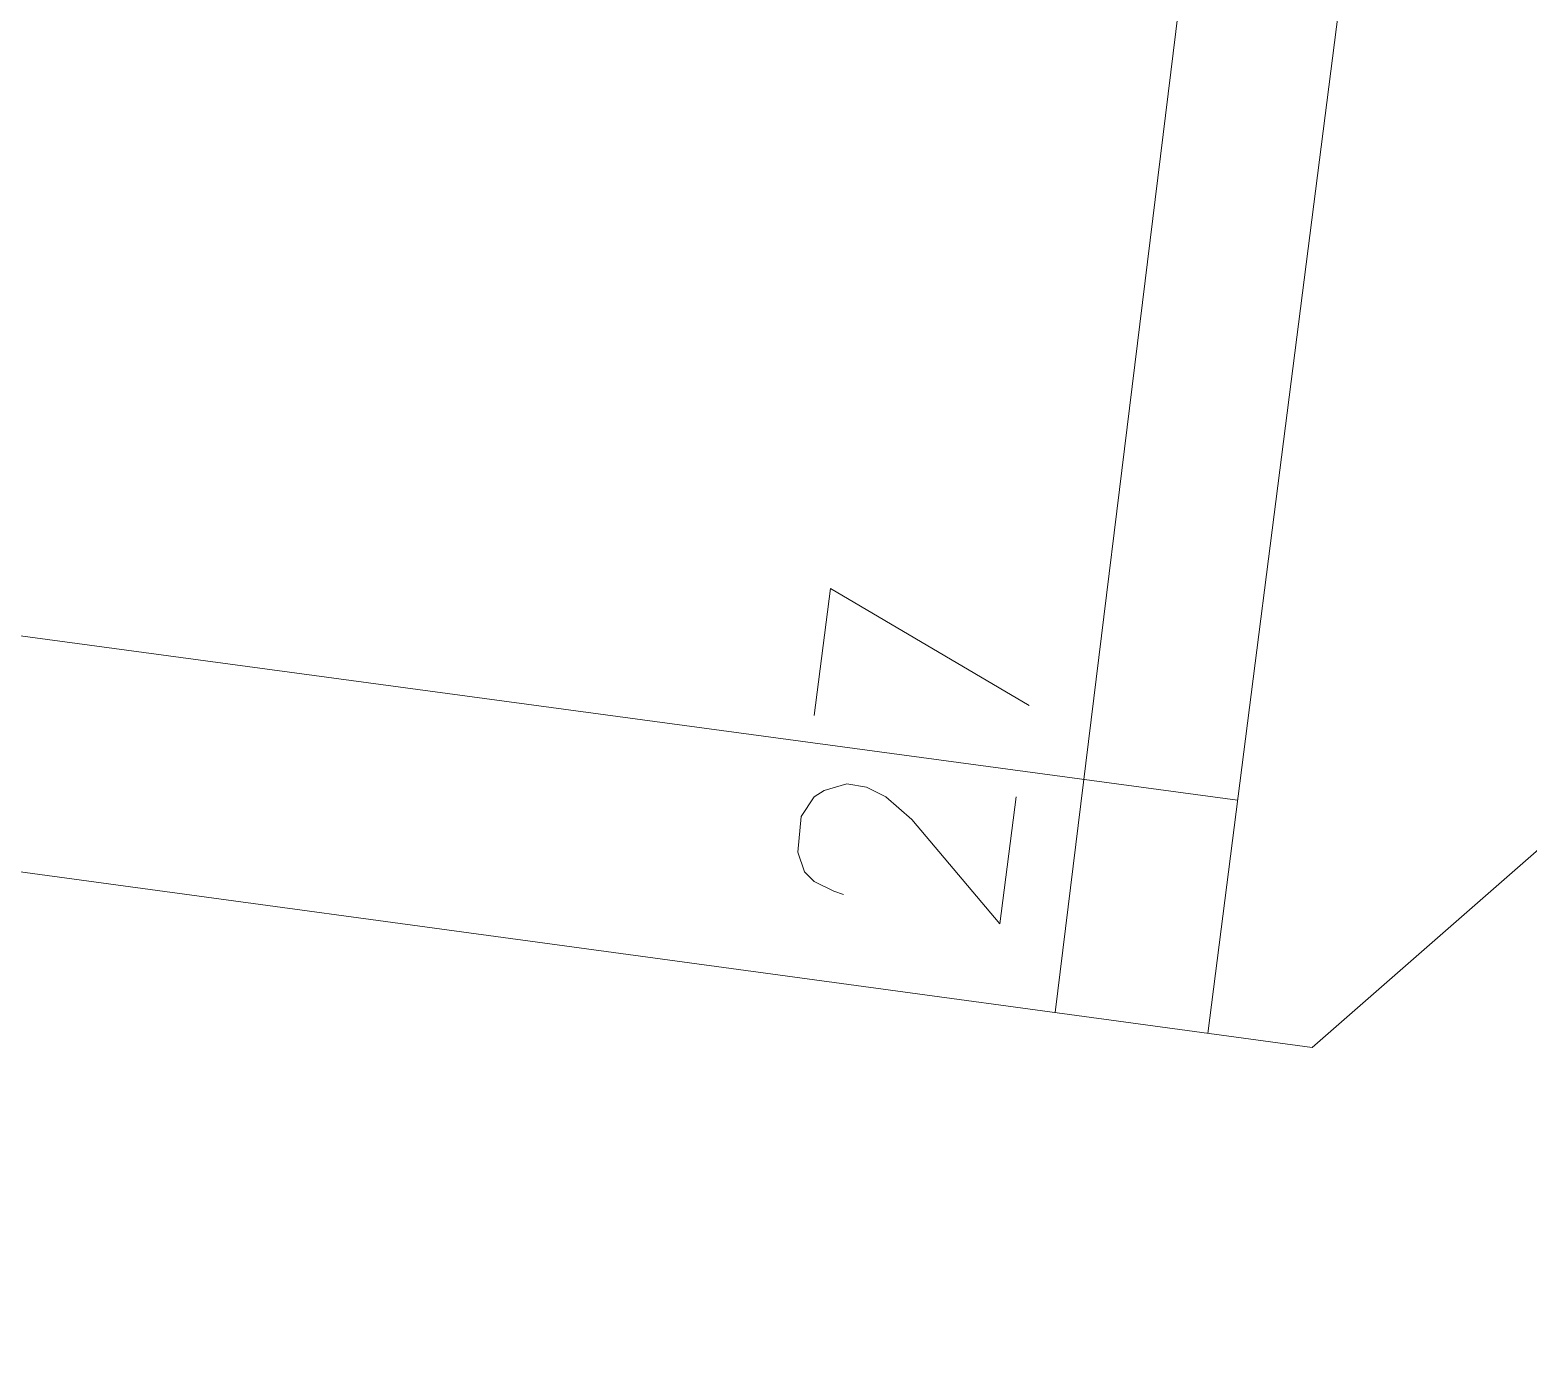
# Model space of a CAD drawing. Header units: millimetres. Extents: x 0.09 to 0.957, y 0.015 to 0.727.
# Drawn here: x 0.13609 to 0.18468, y 0.05838 to 0.1017 of the extents above; entities that cross this region are included whole.
import ezdxf

# ---------------------------------------------------------------- set-up
doc = ezdxf.new("R2010")
doc.units = ezdxf.units.MM
doc.layers.add('PDF_0', color=7, linetype='Continuous')
doc.layers.add('PDF_s48$STRAND', color=7, linetype='Continuous')
doc.layers.add('PDF_s48$LOTS', color=254, linetype='Continuous', true_color=0xdcdcdc)
doc.layers.add('PDF_s48$ROAD', color=8, linetype='Continuous', true_color=0x808080)

msp = doc.modelspace()

# ---------------------------------------------------------------- linework, layer by layer
at = {"layer": 'PDF_0', "lineweight": 9}
msp.add_lwpolyline([(0.6410381054687441, 0.1588807128906235), (0.5803205761718697, 0.1354384667968738), (0.551704140624995, 0.1643716894531235), (0.53744872070312, 0.226039580078123), (0.4627925585937457, 0.2089330761718731), (0.4511770312499959, 0.1237173437499989), (0.4172808105468712, 0.0948897167968741), (0.4107338769531213, 0.0434646093749996), (0.3420966699218719, 0.0522290527343745), (0.3133746386718721, 0.0711306835937493), (0.1972193652343732, 0.0858084863281242), (0.1776841601562483, 0.0687019824218744), (0.0976426171874991, 0.0795783398437493), (0.105773486328124, 0.1425133789062487), (0.1343899218749988, 0.1732417285156234), (0.1443159179687486, 0.2468419335937477), (0.106195869140624, 0.2518049316406227), (0.1151715039062489, 0.3194917773437471), (0.1246751171874989, 0.3916136425781214)], dxfattribs=at)
at = {"layer": 'PDF_s48$LOTS', "lineweight": 0}
msp.add_lwpolyline([(0.1752554589843734, 0.0767272558593744), (0.0986067451349513, 0.0870654338853862)], dxfattribs=at)
at = {"layer": 'PDF_s48$ROAD', "lineweight": 0}
msp.add_lwpolyline([(0.1743001139003442, 0.0691624272889261), (0.1815912011718733, 0.1262516406249988)], dxfattribs=at)
at = {"layer": 'PDF_s48$STRAND', "color": 254, "lineweight": 0, "true_color": 0xdcdcdc}
msp.add_lwpolyline([(0.1752554589843734, 0.1179095800781239), (0.1693420493769493, 0.0698370384460063)], dxfattribs=at)
at = {"layer": 'PDF_s48$STRAND', "lineweight": 0}
for points in [[(0.1615280175781235, 0.0794727441406242), (0.1620559960937485, 0.0835909765624993), (0.1684973339843734, 0.0797895312499992)], [(0.1624783789062485, 0.0736649804687494), (0.1621615917968735, 0.0737705761718743), (0.1615280175781235, 0.0740873632812493), (0.1612112304687485, 0.0744041503906243), (0.1610000390624985, 0.0750377246093743), (0.1611056347656235, 0.0761992773437493), (0.1615280175781235, 0.0768328515624993), (0.1618448046874985, 0.0770440429687493), (0.1625839746093735, 0.0772552343749993), (0.1632175488281235, 0.0771496386718743), (0.1638511230468735, 0.0768328515624993), (0.1646958886718735, 0.0760936816406243), (0.1675469726562484, 0.0727146191406244), (0.1680749511718734, 0.0768328515624993)]]:
    msp.add_lwpolyline(points, dxfattribs=at)

doc.saveas('drawing.dxf')
